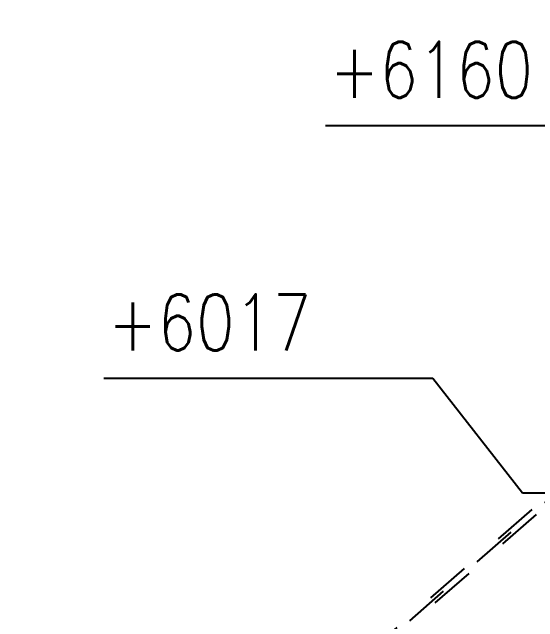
# Model space of a CAD drawing. Header units: millimetres. Extents: x -37020 to 35906, y -101 to 52234.
# Drawn here: x -191.833 to -190.66, y 227.364 to 228.723 of the extents above; entities that cross this region are included whole.
import ezdxf

# ---------------------------------------------------------------- set-up
doc = ezdxf.new("R2010")
doc.units = ezdxf.units.MM
doc.header["$PDMODE"] = 35
doc.header["$PDSIZE"] = 1
doc.linetypes.add('CENTER2', pattern=[28.575, 19.05, -3.175, 3.175, -3.175])
for name, color, linetype in [('0_EJES', 1, 'CENTER2'), ('GE-Cotas', 1, 'Continuous'), ('M0_EQUIPOS', 2, 'Continuous')]:
    doc.layers.add(name, color=color, linetype=linetype)
doc.styles.add('Romans', font='romans.shx', dxfattribs={"width": 0.8})
doc.dimstyles.new('COTAS GENERAL', dxfattribs={"dimscale": 0.1, "dimtxt": 2.5, "dimasz": 2.5, "dimexe": 1, "dimexo": 1, "dimgap": 1.25, "dimtad": 1, "dimzin": 1, "dimdsep": 46, "dimtxsty": 'Romans', "dimcen": 1, "dimclrd": 2, "dimclre": 1, "dimclrt": 3, "dimaunit": 1, "dimadec": 3, "dimazin": 0, "dimtfac": 1, "dimtix": 1, "dimtmove": 0, "dimatfit": 0, "dimfxl": 1, "dimtolj": 1, "dimarcsym": 0})

# ---------------------------------------------------------------- blocks, each defined once
blk = doc.blocks.new('*D284')
at = {"layer": 'Defpoints', "color": 0, "transparency": 16777216}
for p in [(-191.0944, 227.9066), (-189.387, 227.6505), (-189.0762, 221.6332)]:
    blk.add_point(p, dxfattribs=at)
at = {"layer": 'GE-Cotas', "color": 1, "lineweight": -2, "transparency": 16777216}
for p, q in [((-190.8944, 227.9066), (-191.6289, 227.9066)), ((-190.6944, 227.6505), (-190.8944, 227.9066)), ((-189.437, 227.6505), (-190.6944, 227.6505))]:
    blk.add_line(p, q, dxfattribs=at)
at = {"layer": 'GE-Cotas', "color": 3, "linetype": 'Continuous', "transparency": 16777216, "insert": (-191.3929, 228.0316), "char_height": 0.125, "attachment_point": 5, "style": 'Romans'}
blk.add_mtext('\\A1;+6017', dxfattribs=at)
blk = doc.blocks.new('*D289')
at = {"layer": 'Defpoints', "color": 0, "transparency": 16777216}
for p in [(-190.5995, 228.4698), (-189.387, 227.7929), (-189.0762, 221.6332)]:
    blk.add_point(p, dxfattribs=at)
at = {"layer": 'GE-Cotas', "color": 1, "lineweight": -2, "transparency": 16777216}
for p, q in [((-190.3995, 228.4698), (-191.134, 228.4698)), ((-190.1995, 227.7929), (-190.3995, 228.4698)), ((-189.437, 227.7929), (-190.1995, 227.7929))]:
    blk.add_line(p, q, dxfattribs=at)
at = {"layer": 'GE-Cotas', "color": 3, "linetype": 'Continuous', "transparency": 16777216, "insert": (-190.898, 228.5948), "char_height": 0.125, "attachment_point": 5, "style": 'Romans'}
blk.add_mtext('\\A1;+6160', dxfattribs=at)
blk = doc.blocks.new('RIENDA RA')
at = {"layer": '0_EJES'}
for p, q in [((8500, -7143), (315, 0)), ((8000.9, -6697.5), (958.8, -552)), ((7991, -6708.8), (949, -563.3))]:
    blk.add_line(p, q, dxfattribs=at)

msp = doc.modelspace()

# ---------------------------------------------------------------- block references
at = {"layer": 'M0_EQUIPOS', "xscale": -0.001, "yscale": 0.001, "zscale": 0.001}
msp.add_blockref('RIENDA RA', (-189.0762, 228.7233), dxfattribs=at)

# ---------------------------------------------------------------- dimensions: what is measured, and where the dimension line sits
at = {"layer": 'GE-Cotas'}
for feature_location, offset, picture, middle in [((-189.387, 227.7929), (-1.2125, 0.6768), '*D289', (-190.898, 228.5948)), ((-189.387, 227.6505), (-1.7074, 0.2562), '*D284', (-191.3929, 228.0316))]:
    dim = msp.add_ordinate_dim(feature_location=feature_location, offset=offset, dtype=0, origin=(-189.0762, 221.6332), text='+<>', dimstyle='COTAS GENERAL', override={"dimscale": 0.05, "dimasz": 2, "dimdec": 0, "dimlfac": 1000, "dimdsep": 44}, dxfattribs=at)
    dim.commit()
    dim.dimension.update_dxf_attribs({"geometry": picture, "text_midpoint": middle})

doc.saveas('drawing.dxf')
